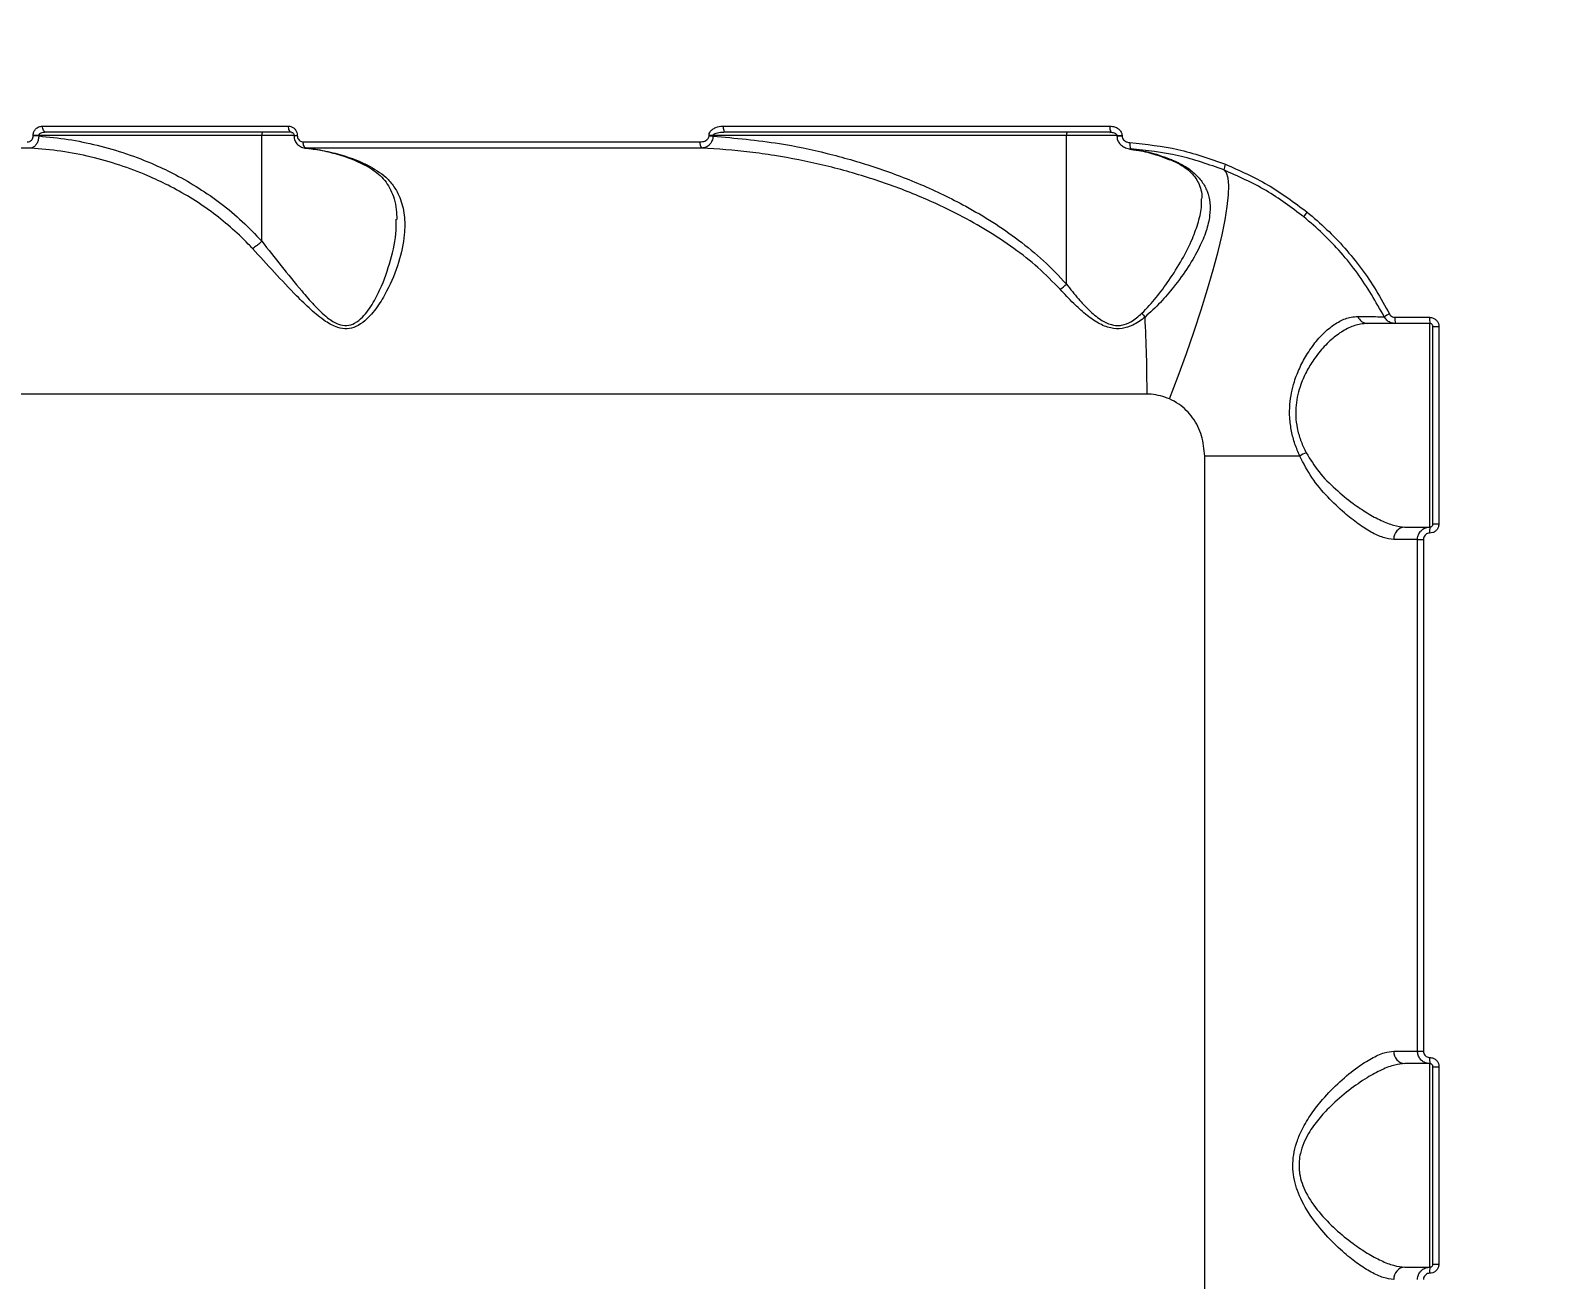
# Model space of a CAD drawing. Header units: millimetres. Extents: x -8422 to 28150, y -6982 to 5510.
# Drawn here: x -831.5 to -584, y 303.5 to 506 of the extents above; entities that cross this region are included whole.
import ezdxf

# ---------------------------------------------------------------- set-up
doc = ezdxf.new("R2010")
doc.units = ezdxf.units.MM
for name, color, linetype in [('DIKOM_ОБЪЕКТ', 7, 'Continuous'), ('DIKOM_РАЗМЕР_ЗОНА', 7, 'Continuous'), ('DIKOM_РАЗМЕР_ОБЪЕКТА', 7, 'Continuous')]:
    doc.layers.add(name, color=color, linetype=linetype)
doc.styles.add('style1', font='arial.ttf', dxfattribs={"width": 0.8})
doc.dimstyles.new('1-50', dxfattribs={"dimtxt": 300, "dimasz": 200, "dimexe": 100, "dimexo": 0, "dimgap": 100, "dimtad": 1, "dimdec": 0, "dimtxsty": 'style1', "dimcen": 0, "dimclrd": 7, "dimclre": 7, "dimadec": 1, "dimazin": 2, "dimtfac": 1, "dimtdec": 0, "dimtmove": 1, "dimatfit": 3, "dimfxl": 0, "dimlwd": 25, "dimlwe": 18, "dimarcsym": 0})

# ---------------------------------------------------------------- blocks, each defined once
blk = doc.blocks.new('*D0')
at = {"layer": 'Defpoints', "color": 0, "transparency": 16777216}
for p in [(1363.27, 4015), (-6010.96, -2710.04), (-2661.52, -2710.04)]:
    blk.add_point(p, dxfattribs=at)
at = {"layer": 'DIKOM_РАЗМЕР_ОБЪЕКТА', "color": 7, "lineweight": 18, "transparency": 16777216}
for p, q in [((1363.27, 4015), (-6110.96, 4015)), ((-2661.52, -2710.04), (-6110.96, -2710.04))]:
    blk.add_line(p, q, dxfattribs=at)
at = {"layer": 'DIKOM_РАЗМЕР_ОБЪЕКТА', "color": 7, "lineweight": 25, "transparency": 16777216}
blk.add_line((-6010.96, 3815), (-6010.96, -2510.04), dxfattribs=at)
at = {"layer": 'DIKOM_РАЗМЕР_ОБЪЕКТА', "color": 7, "transparency": 16777216}
for points in [[(-6044.3, 3815), (-5977.63, 3815), (-6010.96, 4015)], [(-6044.3, -2510.04), (-5977.63, -2510.04), (-6010.96, -2710.04)]]:
    blk.add_solid(points, dxfattribs=at)
at = {"layer": 'DIKOM_РАЗМЕР_ОБЪЕКТА', "color": 0, "transparency": 16777216, "insert": (-6264.14, 652.48), "char_height": 300, "attachment_point": 5, "rotation": 90, "style": 'style1'}
blk.add_mtext('6700', dxfattribs=at)
blk = doc.blocks.new('*D1')
at = {"layer": 'Defpoints', "color": 0, "transparency": 16777216}
for p in [(-5348.28, 1737.01), (6047.45, 1360.22), (6047.45, -3315.33)]:
    blk.add_point(p, dxfattribs=at)
at = {"layer": 'DIKOM_РАЗМЕР_ОБЪЕКТА', "color": 7, "lineweight": 18, "transparency": 16777216}
for p, q in [((-5348.28, 1737.01), (-5348.28, -3415.33)), ((6047.45, 1360.22), (6047.45, -3415.33))]:
    blk.add_line(p, q, dxfattribs=at)
at = {"layer": 'DIKOM_РАЗМЕР_ОБЪЕКТА', "color": 7, "lineweight": 25, "transparency": 16777216}
blk.add_line((-5148.28, -3315.33), (5847.45, -3315.33), dxfattribs=at)
at = {"layer": 'DIKOM_РАЗМЕР_ОБЪЕКТА', "color": 7, "transparency": 16777216}
for points in [[(-5148.28, -3282), (-5148.28, -3348.67), (-5348.28, -3315.33)], [(5847.45, -3282), (5847.45, -3348.67), (6047.45, -3315.33)]]:
    blk.add_solid(points, dxfattribs=at)
at = {"layer": 'DIKOM_РАЗМЕР_ОБЪЕКТА', "color": 0, "transparency": 16777216, "insert": (349.59, -3062.16), "char_height": 300, "attachment_point": 5, "style": 'style1'}
blk.add_mtext('11400', dxfattribs=at)
blk = doc.blocks.new('*D2')
at = {"layer": 'Defpoints', "color": 0, "transparency": 16777216}
for p in [(8043.93, 833.91), (-7345.5, 649.01), (8043.93, -5007.33)]:
    blk.add_point(p, dxfattribs=at)
at = {"layer": 'DIKOM_РАЗМЕР_ЗОНА', "color": 7, "lineweight": 18, "transparency": 16777216}
for p, q in [((8043.93, 833.91), (8043.93, -5107.33)), ((-7345.5, 649.01), (-7345.5, -5107.33))]:
    blk.add_line(p, q, dxfattribs=at)
at = {"layer": 'DIKOM_РАЗМЕР_ЗОНА', "color": 7, "lineweight": 25, "transparency": 16777216}
blk.add_line((-7145.5, -5007.33), (7843.93, -5007.33), dxfattribs=at)
at = {"layer": 'DIKOM_РАЗМЕР_ЗОНА', "color": 7, "transparency": 16777216}
for points in [[(-7145.5, -4974), (-7145.5, -5040.67), (-7345.5, -5007.33)], [(7843.93, -4974), (7843.93, -5040.67), (8043.93, -5007.33)]]:
    blk.add_solid(points, dxfattribs=at)
at = {"layer": 'DIKOM_РАЗМЕР_ЗОНА', "color": 0, "transparency": 16777216, "insert": (349.22, -4754.16), "char_height": 300, "attachment_point": 5, "style": 'style1'}
blk.add_mtext('15400', dxfattribs=at)
blk = doc.blocks.new('*D3')
at = {"layer": 'Defpoints', "color": 0, "transparency": 16777216}
for p in [(620.22, 5510), (-7971.96, -4607.49), (-3279.17, -4607.49)]:
    blk.add_point(p, dxfattribs=at)
at = {"layer": 'DIKOM_РАЗМЕР_ЗОНА', "color": 7, "lineweight": 18, "transparency": 16777216}
for p, q in [((620.22, 5510), (-8071.96, 5510)), ((-3279.17, -4607.49), (-8071.96, -4607.49))]:
    blk.add_line(p, q, dxfattribs=at)
at = {"layer": 'DIKOM_РАЗМЕР_ЗОНА', "color": 7, "lineweight": 25, "transparency": 16777216}
blk.add_line((-7971.96, 5310), (-7971.96, -4407.49), dxfattribs=at)
at = {"layer": 'DIKOM_РАЗМЕР_ЗОНА', "color": 7, "transparency": 16777216}
for points in [[(-8005.3, 5310), (-7938.63, 5310), (-7971.96, 5510)], [(-8005.3, -4407.49), (-7938.63, -4407.49), (-7971.96, -4607.49)]]:
    blk.add_solid(points, dxfattribs=at)
at = {"layer": 'DIKOM_РАЗМЕР_ЗОНА', "color": 0, "transparency": 16777216, "insert": (-8225.14, 451.25), "char_height": 300, "attachment_point": 5, "rotation": 90, "style": 'style1'}
blk.add_mtext('10100', dxfattribs=at)

msp = doc.modelspace()

# ---------------------------------------------------------------- linework, layer by layer
at = {"layer": 'DIKOM_ОБЪЕКТ', "color": 7, "linetype": 'Continuous', "lineweight": 15}
for p, q in [((-829.55, 490.5), (-789.69, 490.5)), ((-719.18, 490.5), (-656.51, 490.5)), ((-831.07, 488.9), (-831.07, 489)), ((-830.17, 489), (-831.07, 489)), ((-830.17, 488.9), (-831.07, 488.9)), ((-830.17, 489), (-830.17, 488.9)), ((-794.02, 489), (-830.17, 489)), ((-789.21, 489.5), (-828.98, 489.5)), ((-794.02, 471.84), (-794.02, 489)), ((-788.81, 489), (-794.02, 489)), ((-788.8, 489), (-788.8, 488.97)), ((-788.8, 489), (-788.27, 489)), ((-788.8, 488.97), (-788.27, 488.97)), ((-788.27, 489), (-788.27, 488.97)), ((-787.3, 487.94), (-722.98, 487.94)), ((-721.52, 488.88), (-721.52, 489)), ((-720.87, 489), (-721.52, 489)), ((-720.87, 488.88), (-721.52, 488.88)), ((-720.87, 489), (-720.87, 488.88)), ((-663.58, 489), (-720.87, 489)), ((-656.35, 489.5), (-718.87, 489.5)), ((-663.58, 464.89), (-663.58, 489)), ((-655.4, 489), (-663.58, 489)), ((-655.41, 489), (-655.41, 488.91)), ((-655.41, 489), (-654.57, 489)), ((-655.41, 488.91), (-654.57, 488.91)), ((-654.57, 489), (-654.57, 488.91)), ((-831.5, 486.94), (-897.33, 486.94)), ((-722.68, 486.94), (-786.86, 486.94)), ((-653.36, 486.76), (-652.71, 486.67)), ((-646.82, 485.1), (-646.85, 485.11)), ((-610.33, 459.5), (-604.71, 459.5)), ((-604.67, 458.5), (-610.28, 458.5)), ((-604.67, 425.5), (-604.67, 458.5)), ((-604.17, 458), (-603.2, 458)), ((-604.17, 426), (-604.17, 458)), ((-603.2, 458), (-603.2, 426)), ((-650.52, 447.05), (-970.67, 447.05)), ((-641.17, 87), (-641.17, 437)), ((-625.76, 437), (-641.17, 437)), ((-604.17, 426), (-603.2, 426)), ((-606.67, 423.5), (-610.53, 423.5)), ((-608.72, 425.5), (-604.67, 425.5)), ((-606.67, 423.5), (-605.71, 423.5)), ((-606.67, 340.5), (-606.67, 423.5)), ((-605.71, 423.5), (-605.71, 340.5)), ((-610.53, 340.5), (-606.67, 340.5)), ((-606.67, 340.5), (-605.71, 340.5)), ((-604.67, 338.5), (-608.72, 338.5)), ((-604.67, 305.5), (-604.67, 338.5)), ((-604.17, 338), (-603.2, 338)), ((-604.17, 306), (-604.17, 338)), ((-603.2, 338), (-603.2, 306)), ((-608.72, 305.5), (-604.67, 305.5)), ((-604.17, 306), (-603.2, 306))]:
    msp.add_line(p, q, dxfattribs=at)
at = {"layer": 'DIKOM_ОБЪЕКТ', "color": 7, "linetype": 'Continuous', "lineweight": 15, "flags": 128}
for points in [[(-828.98, 489.5), (-829.09, 489.52), (-829.2, 489.58), (-829.3, 489.67), (-829.39, 489.79), (-829.46, 489.94), (-829.51, 490.12), (-829.54, 490.31), (-829.55, 490.5)], [(-789.21, 489.5), (-789.3, 489.52), (-789.39, 489.58), (-789.48, 489.67), (-789.55, 489.79), (-789.61, 489.94), (-789.65, 490.12), (-789.68, 490.31), (-789.69, 490.5)], [(-718.87, 489.5), (-718.93, 489.52), (-718.99, 489.58), (-719.04, 489.67), (-719.09, 489.79), (-719.13, 489.94), (-719.16, 490.12), (-719.17, 490.31), (-719.18, 490.5)], [(-793.86, 489.5), (-793.89, 489.49), (-793.92, 489.46), (-793.95, 489.42), (-793.97, 489.35), (-793.99, 489.28), (-794.01, 489.19), (-794.02, 489.1), (-794.02, 489)], [(-786.86, 486.94), (-786.95, 486.97), (-787.03, 487.04), (-787.11, 487.14), (-787.17, 487.26), (-787.23, 487.41), (-787.27, 487.57), (-787.29, 487.75), (-787.3, 487.94)], [(-663.42, 489.5), (-663.45, 489.49), (-663.48, 489.46), (-663.51, 489.42), (-663.54, 489.35), (-663.56, 489.28), (-663.57, 489.19), (-663.58, 489.1), (-663.58, 489)], [(-646.87, 446.29), (-645.47, 449.98), (-644.13, 453.64), (-642.89, 457.23), (-641.74, 460.7), (-640.71, 464.04), (-639.79, 467.2), (-639.01, 470.15), (-638.36, 472.87), (-637.86, 475.32), (-637.51, 477.49), (-637.31, 479.35), (-637.26, 480.88), (-637.37, 482.08), (-637.64, 482.92), (-638.05, 483.39)], [(-646.49, 485.05), (-646.74, 485.08), (-646.82, 485.1)]]:
    msp.add_lwpolyline(points, dxfattribs=at)
at = {"layer": 'DIKOM_ОБЪЕКТ', "color": 7, "linetype": 'Continuous', "lineweight": 15}
for centre, radius, start, end in [((-654.85, 490.26), 1.69, 171.6968, 206.6564), ((-721.83, 487.74), 1.16, 169.9674, 223.1349), ((-651.34, 487.48), 1.97, 169.7973, 199.1293), ((-635.68, 483.24), 2.38, 152.9153, 176.2333), ((-621.96, 474.15), 3.55, 137.2035, 152.5466), ((-669.55, 471.01), 8.55, 305.3959, 314.2902), ((-646.4, 463.71), 6.1, 215.6591, 223.2605), ((-886.89, 447.17), 236.38, 359.9706, 2.9965), ((-614.71, 460.26), 1.76, 201.1383, 268.1703), ((-607.08, 451.36), 9.62, 115.4915, 121.1635), ((-605.45, 459.25), 4.89, 177.0777, 188.8278), ((-598.13, 459.25), 6.58, 177.8259, 186.5476), ((-621.81, 430.64), 7.49, 112.8365, 121.8523), ((-608.62, 423.59), 1.91, 93.0475, 182.754), ((-598.13, 424.75), 6.58, 173.4524, 182.1741), ((-608.62, 340.41), 1.91, 177.2477, 266.9526), ((-598.13, 339.25), 6.58, 177.8259, 186.5476), ((-608.62, 303.59), 1.91, 93.0475, 182.754), ((-598.13, 304.75), 6.58, 173.4524, 182.1741)]:
    msp.add_arc(centre, radius, start, end, dxfattribs=at)
for points, knots in [([(-831.07, 489), (-831.07, 489.07), (-831.06, 489.31), (-830.93, 489.71), (-830.61, 490.12), (-830.14, 490.43), (-829.76, 490.48), (-829.55, 490.5)], [0, 0, 0, 0, 0.079623, 0.275713, 0.470763, 0.710528, 1, 1, 1, 1]), ([(-789.69, 490.5), (-789.55, 490.49), (-789.27, 490.46), (-788.86, 490.25), (-788.54, 489.91), (-788.32, 489.48), (-788.29, 489.16), (-788.27, 489)], [0, 0, 0, 0, 0.189026, 0.404523, 0.606847, 0.80338, 1, 1, 1, 1]), ([(-721.52, 489), (-721.51, 489.1), (-721.49, 489.32), (-721.3, 489.67), (-720.95, 490.02), (-720.27, 490.37), (-719.65, 490.49), (-719.23, 490.5), (-719.18, 490.5)], [0, 0, 0, 0, 0.09338, 0.208751, 0.372082, 0.579299, 0.953644, 1, 1, 1, 1]), ([(-656.51, 490.5), (-656.26, 490.48), (-655.79, 490.44), (-655.19, 490.14), (-654.8, 489.75), (-654.6, 489.36), (-654.58, 489.11), (-654.57, 489)], [0, 0, 0, 0, 0.279177, 0.529421, 0.721633, 0.879439, 1, 1, 1, 1]), ([(-832.04, 487.94), (-831.9, 487.96), (-831.66, 487.98), (-831.36, 488.19), (-831.17, 488.45), (-831.08, 488.7), (-831.08, 488.85), (-831.07, 488.9)], [0, 0, 0, 0, 0.302577, 0.534675, 0.725453, 0.917095, 1, 1, 1, 1]), ([(-830.17, 488.9), (-830.18, 488.8), (-830.2, 488.5), (-830.32, 488.01), (-830.59, 487.48), (-830.96, 487.09), (-831.29, 486.96), (-831.47, 486.94), (-831.5, 486.94)], [0, 0, 0, 0, 0.089194, 0.293655, 0.489611, 0.716382, 0.954587, 1, 1, 1, 1]), ([(-828.98, 489.5), (-829.14, 489.49), (-829.43, 489.48), (-829.79, 489.38), (-830.01, 489.27), (-830.12, 489.16), (-830.17, 489.08), (-830.17, 489.02), (-830.17, 489)], [0, 0, 0, 0, 0.350947, 0.618243, 0.802883, 0.879308, 0.949209, 1, 1, 1, 1]), ([(-830.17, 488.9), (-828.58, 488.74), (-825.4, 488.43), (-820.65, 487.45), (-815.94, 486.09), (-811.7, 484.44), (-807.78, 482.56), (-804.19, 480.49), (-800.58, 477.97), (-797.14, 475.13), (-795.06, 472.93), (-794.02, 471.84)], [0, 0, 0, 0, 0.118326, 0.236652, 0.358143, 0.479627, 0.571257, 0.676829, 0.782387, 0.891206, 1, 1, 1, 1]), ([(-789.18, 489.48), (-789.13, 489.48), (-789.05, 489.48), (-788.92, 489.37), (-788.84, 489.24), (-788.8, 489.11), (-788.79, 488.99), (-788.8, 488.92), (-788.81, 488.89)], [0, 0, 0, 0, 0.305271, 0.539219, 0.695733, 0.815778, 0.921705, 1, 1, 1, 1]), ([(-788.79, 488.97), (-788.79, 488.92), (-788.81, 488.64), (-788.65, 488.1), (-788.23, 487.47), (-787.6, 487.07), (-787.09, 486.89), (-786.83, 486.94), (-786.83, 486.94)], [0, 0, 0, 0, 0.041958, 0.271804, 0.507318, 0.748563, 0.994428, 1, 1, 1, 1]), ([(-788.27, 488.97), (-788.26, 488.86), (-788.24, 488.64), (-788.09, 488.35), (-787.87, 488.11), (-787.59, 487.97), (-787.39, 487.95), (-787.3, 487.94)], [0, 0, 0, 0, 0.195168, 0.390105, 0.593262, 0.811123, 1, 1, 1, 1]), ([(-722.98, 487.94), (-722.71, 487.96), (-722.32, 488), (-721.87, 488.24), (-721.65, 488.45), (-721.54, 488.68), (-721.53, 488.82), (-721.52, 488.88)], [0, 0, 0, 0, 0.429974, 0.625783, 0.788135, 0.905273, 1, 1, 1, 1]), ([(-720.87, 488.88), (-720.88, 488.75), (-720.9, 488.48), (-721.05, 488.05), (-721.32, 487.6), (-721.77, 487.19), (-722.25, 486.98), (-722.58, 486.95), (-722.68, 486.94)], [0, 0, 0, 0, 0.11372, 0.24934, 0.422711, 0.613495, 0.884825, 1, 1, 1, 1]), ([(-718.87, 489.5), (-719.22, 489.49), (-719.74, 489.47), (-720.35, 489.35), (-720.66, 489.24), (-720.81, 489.13), (-720.87, 489.05), (-720.87, 489.02), (-720.87, 489)], [0, 0, 0, 0, 0.495875, 0.719774, 0.870266, 0.951027, 0.975897, 1, 1, 1, 1]), ([(-720.87, 488.88), (-717.27, 488.56), (-711.06, 488), (-702.37, 486.17), (-694.72, 483.99), (-687.19, 481.16), (-680.77, 478.08), (-675.5, 474.98), (-671.27, 472.05), (-667.21, 468.76), (-664.79, 466.18), (-663.58, 464.89)], [0, 0, 0, 0, 0.172163, 0.296945, 0.421721, 0.549577, 0.677393, 0.756949, 0.836485, 0.918274, 1, 1, 1, 1]), ([(-656.52, 489.49), (-656.43, 489.5), (-656.16, 489.51), (-655.79, 489.41), (-655.53, 489.23), (-655.43, 489.1), (-655.41, 489.02), (-655.41, 488.98), (-655.42, 488.95), (-655.43, 488.94)], [0, 0, 0, 0, 0.199457, 0.594995, 0.802338, 0.904649, 0.944475, 0.974898, 1, 1, 1, 1]), ([(-655.39, 488.91), (-655.39, 488.73), (-655.37, 488.35), (-655.09, 487.81), (-654.62, 487.32), (-653.97, 486.96), (-653.43, 486.83), (-653.14, 486.83), (-653.12, 486.83)], [0, 0, 0, 0, 0.151147, 0.333528, 0.523246, 0.739669, 0.984754, 1, 1, 1, 1]), ([(-654.57, 488.91), (-654.57, 488.84), (-654.56, 488.68), (-654.43, 488.42), (-654.17, 488.13), (-653.77, 487.9), (-653.44, 487.85), (-653.28, 487.83)], [0, 0, 0, 0, 0.10109, 0.261337, 0.460697, 0.726546, 1, 1, 1, 1]), ([(-653.28, 487.83), (-650.67, 487.55), (-645.38, 486.99), (-640.34, 485.22), (-637.8, 484.32)], [0, 0, 0, 0, 0.493872, 1, 1, 1, 1]), ([(-795.52, 470.66), (-795.75, 470.9), (-796.89, 472.12), (-799.08, 474.19), (-803.31, 477.56), (-807.83, 480.31), (-812.86, 482.66), (-817.03, 484.24), (-821.73, 485.56), (-826.56, 486.52), (-829.86, 486.8), (-831.5, 486.94)], [0, 0, 0, 0, 0.024295, 0.122247, 0.220217, 0.421515, 0.511887, 0.632235, 0.752591, 0.876295, 1, 1, 1, 1]), ([(-786.98, 486.93), (-786.9, 486.93), (-785.86, 486.89), (-783.88, 486.52), (-781.07, 485.78), (-778.91, 484.99), (-777.71, 484.37), (-777.41, 484.21)], [0, 0, 0, 0, 0.025574, 0.317705, 0.609856, 0.901189, 1, 1, 1, 1]), ([(-786.86, 486.94), (-785.28, 486.72), (-782.16, 486.29), (-778.85, 485.11), (-777.14, 484.31), (-776.87, 484.18)], [0, 0, 0, 0, 0.466531, 0.915012, 1, 1, 1, 1]), ([(-664.6, 464.04), (-665.78, 465.24), (-668.13, 467.64), (-672.14, 470.76), (-676.39, 473.59), (-681.66, 476.55), (-687.97, 479.46), (-695.4, 482.15), (-703.05, 484.28), (-709.6, 485.57), (-716.15, 486.5), (-720.09, 486.77), (-722.68, 486.94)], [0, 0, 0, 0, 0.077602, 0.155264, 0.235469, 0.315696, 0.438518, 0.561375, 0.687284, 0.8132, 0.876762, 1, 1, 1, 1]), ([(-638.05, 483.39), (-640.48, 484.26), (-645.41, 486), (-650.58, 486.55), (-653.2, 486.83)], [0, 0, 0, 0, 0.493817, 1, 1, 1, 1]), ([(-653.2, 486.83), (-652.07, 486.65), (-649.8, 486.28), (-647.6, 485.46), (-646.49, 485.05)], [0, 0, 0, 0, 0.497409, 1, 1, 1, 1]), ([(-652.71, 486.67), (-652.43, 486.64), (-651.21, 486.48), (-649.23, 485.96), (-647.58, 485.33), (-646.84, 485.04)], [0, 0, 0, 0, 0.143852, 0.612559, 1, 1, 1, 1]), ([(-776.87, 484.18), (-775.8, 483.57), (-774.08, 482.56), (-772.52, 480.69), (-771.44, 478.68), (-770.82, 476.09), (-770.82, 472.56), (-771.71, 468.38), (-773.33, 464.39), (-775.25, 461.16), (-776.91, 459.15), (-778.63, 457.96), (-780.17, 457.55), (-781.9, 457.81), (-783.92, 458.91), (-786.11, 460.74), (-788.85, 463.43), (-791.99, 466.8), (-794.34, 469.37), (-795.52, 470.66)], [0, 0, 0, 0, 0.074258, 0.120507, 0.167816, 0.237579, 0.309445, 0.405671, 0.504706, 0.56025, 0.616855, 0.648477, 0.675388, 0.70246, 0.738687, 0.787111, 0.836819, 0.917654, 1, 1, 1, 1]), ([(-777.42, 484.24), (-777.36, 484.21), (-776.79, 483.96), (-775.9, 483.38), (-774.76, 482.47), (-773.82, 481.4), (-773.08, 480.17), (-772.51, 478.67), (-772.17, 477.08), (-772.14, 475.91), (-772.13, 475.38)], [0, 0, 0, 0, 0.014878, 0.134949, 0.262613, 0.397764, 0.541985, 0.695534, 0.860378, 1, 1, 1, 1]), ([(-776.87, 484.18), (-776.89, 484.18), (-777.05, 484.15), (-777.25, 484.14), (-777.37, 484.24), (-777.39, 484.25)], [0, 0, 0, 0, 0.105259, 0.893037, 1, 1, 1, 1]), ([(-646.49, 485.05), (-645.81, 484.74), (-644.43, 484.11), (-642.81, 482.91), (-641.55, 481.53), (-640.69, 479.92), (-640.26, 478.07), (-640.3, 475.92), (-640.86, 473.5), (-642.02, 470.73), (-643.78, 467.67), (-645.96, 464.66), (-648.29, 461.88), (-649.99, 460.31), (-650.84, 459.53)], [0, 0, 0, 0, 0.066726, 0.135249, 0.20491, 0.276176, 0.354731, 0.435009, 0.525817, 0.618568, 0.724745, 0.833266, 0.916027, 1, 1, 1, 1]), ([(-646.85, 485.09), (-646.64, 485.01), (-645.9, 484.73), (-644.87, 484.14), (-643.76, 483.36), (-642.91, 482.49), (-642.25, 481.53), (-641.82, 480.44), (-641.61, 479.49), (-641.65, 478.85), (-641.66, 478.7)], [0, 0, 0, 0, 0.054582, 0.186534, 0.322603, 0.461287, 0.610459, 0.771853, 0.947217, 1, 1, 1, 1]), ([(-625.11, 475.78), (-627.1, 477.28), (-631.13, 480.32), (-635.73, 482.36), (-638.05, 483.39)], [0, 0, 0, 0, 0.494165, 1, 1, 1, 1]), ([(-637.8, 484.32), (-635.47, 483.29), (-630.77, 481.21), (-626.65, 478.12), (-624.57, 476.56)], [0, 0, 0, 0, 0.494171, 1, 1, 1, 1]), ([(-651.35, 460.15), (-650.55, 461), (-648.94, 462.71), (-646.79, 465.68), (-644.77, 468.88), (-643.16, 472.08), (-642.13, 475.01), (-641.64, 477.17), (-641.67, 478.35), (-641.68, 478.7)], [0, 0, 0, 0, 0.139467, 0.281215, 0.456931, 0.635968, 0.784907, 0.93659, 1, 1, 1, 1]), ([(-794.02, 471.84), (-792.97, 470.51), (-790.85, 467.83), (-788.04, 464.32), (-785.57, 461.47), (-783.63, 459.55), (-781.8, 458.36), (-780.22, 458.07), (-778.85, 458.51), (-777.33, 459.77), (-775.88, 461.88), (-774.23, 465.22), (-772.88, 469.41), (-772.15, 473.07), (-772.22, 474.99), (-772.23, 475.39)], [0, 0, 0, 0, 0.1152, 0.232266, 0.299932, 0.36872, 0.416821, 0.451627, 0.486412, 0.528627, 0.605741, 0.685051, 0.822523, 0.963259, 1, 1, 1, 1]), ([(-612.06, 459.6), (-613.43, 462), (-615.49, 465.65), (-619.03, 470), (-621.93, 473.07), (-624.06, 474.89), (-625.11, 475.78)], [0, 0, 0, 0, 0.39517, 0.59867, 0.80217, 1, 1, 1, 1]), ([(-624.57, 476.56), (-623.49, 475.65), (-621.35, 473.82), (-618.43, 470.75), (-615.74, 467.44), (-613.29, 463.88), (-611.92, 461.33), (-611.23, 460.05)], [0, 0, 0, 0, 0.197836, 0.395501, 0.593169, 0.796585, 1, 1, 1, 1]), ([(-794.02, 471.84), (-794.18, 471.68), (-794.51, 471.37), (-794.99, 471), (-795.32, 470.77), (-795.48, 470.68), (-795.52, 470.66)], [0, 0, 0, 0, 0.325254, 0.650534, 0.89255, 1, 1, 1, 1]), ([(-794.02, 471.84), (-794.02, 471.84), (-794.02, 471.84), (-794.02, 471.84), (-794.02, 471.84), (-794.02, 471.84)], [0, 0, 0, 0, 0.303546, 0.68497, 1, 1, 1, 1]), ([(-650.84, 459.53), (-651.48, 459.05), (-652.59, 458.23), (-654.54, 457.58), (-656.51, 457.67), (-658.55, 458.56), (-660.53, 459.98), (-662.58, 461.88), (-663.88, 463.27), (-664.6, 464.04)], [0, 0, 0, 0, 0.149112, 0.259622, 0.371648, 0.49876, 0.652531, 0.806977, 1, 1, 1, 1]), ([(-663.58, 464.89), (-662.94, 464.08), (-661.79, 462.64), (-659.98, 460.66), (-658.23, 459.17), (-656.51, 458.27), (-655.3, 458.14), (-654.22, 458.27), (-652.87, 458.8), (-651.91, 459.66), (-651.35, 460.15)], [0, 0, 0, 0, 0.201049, 0.358392, 0.514943, 0.6385, 0.721779, 0.74496, 0.851271, 1, 1, 1, 1]), ([(-625.76, 437), (-626.03, 437.64), (-626.58, 438.95), (-627.13, 441.03), (-627.43, 443.21), (-627.4, 445.96), (-626.8, 448.8), (-625.72, 451.51), (-624.44, 453.83), (-622.87, 455.96), (-621.09, 457.72), (-619.26, 458.95), (-617.68, 459.55), (-616.72, 459.6), (-616.36, 459.63)], [0, 0, 0, 0, 0.060369, 0.122046, 0.182585, 0.245203, 0.354864, 0.435812, 0.519104, 0.621341, 0.7266, 0.829721, 0.935579, 1, 1, 1, 1]), ([(-614.77, 458.5), (-615.15, 458.48), (-616.14, 458.42), (-617.8, 457.86), (-619.7, 456.72), (-621.58, 455.07), (-623.22, 453.12), (-624.59, 450.95), (-625.74, 448.45), (-626.39, 445.85), (-626.45, 443.41), (-626.28, 442.07), (-625.99, 440.71), (-625.57, 439.33), (-625, 438.14), (-624.72, 437.54)], [0, 0, 0, 0, 0.06539, 0.170368, 0.277943, 0.381811, 0.488412, 0.569564, 0.652796, 0.760419, 0.815163, 0.871886, 0.880047, 0.9392, 1, 1, 1, 1]), ([(-616.36, 459.63), (-615.49, 459.62), (-613.73, 459.61), (-612.49, 459.6), (-612.09, 459.6), (-612.07, 459.6), (-612.06, 459.6)], [0, 0, 0, 0, 0.341498, 0.692996, 0.918012, 1, 1, 1, 1]), ([(-610.28, 458.5), (-610.37, 458.5), (-610.55, 458.5), (-612.01, 458.5), (-613.84, 458.5), (-614.77, 458.5)], [0, 0, 0, 0, 0.306974, 0.64847, 1, 1, 1, 1]), ([(-610.28, 458.5), (-610.34, 458.5), (-610.62, 458.51), (-611.12, 458.65), (-611.7, 459.02), (-611.94, 459.41), (-612.06, 459.6)], [0, 0, 0, 0, 0.081893, 0.388051, 0.693966, 1, 1, 1, 1]), ([(-611.23, 460.05), (-611.17, 459.95), (-611.04, 459.76), (-610.75, 459.57), (-610.5, 459.5), (-610.36, 459.5), (-610.33, 459.5)], [0, 0, 0, 0, 0.305676, 0.611599, 0.918018, 1, 1, 1, 1]), ([(-604.71, 459.5), (-604.59, 459.49), (-604.32, 459.47), (-603.89, 459.29), (-603.51, 458.96), (-603.25, 458.51), (-603.22, 458.17), (-603.2, 458)], [0, 0, 0, 0, 0.141845, 0.356729, 0.571329, 0.785725, 1, 1, 1, 1]), ([(-604.17, 458), (-604.17, 458.06), (-604.18, 458.17), (-604.27, 458.32), (-604.4, 458.43), (-604.54, 458.49), (-604.63, 458.5), (-604.67, 458.5)], [0, 0, 0, 0, 0.214018, 0.428176, 0.642797, 0.857898, 1, 1, 1, 1]), ([(-646.87, 446.29), (-647.85, 446.62), (-648.94, 446.98), (-650.18, 447.05), (-650.4, 447.05), (-650.52, 447.05)], [0, 0, 0, 0, 0.82176, 0.907865, 1, 1, 1, 1]), ([(-641.17, 437), (-641.27, 438.11), (-641.46, 440.32), (-642.98, 443.27), (-644.9, 445.27), (-646.35, 446.02), (-646.87, 446.29)], [0, 0, 0, 0, 0.288564, 0.571627, 0.847036, 1, 1, 1, 1]), ([(-610.53, 423.5), (-611.08, 423.56), (-612.19, 423.69), (-614.17, 424.62), (-616.29, 425.97), (-618.67, 427.85), (-621.24, 430.31), (-623.83, 433.34), (-625.13, 435.81), (-625.76, 437)], [0, 0, 0, 0, 0.131658, 0.263488, 0.39514, 0.526875, 0.688298, 0.849536, 1, 1, 1, 1]), ([(-624.72, 437.54), (-624.05, 436.47), (-622.67, 434.25), (-619.95, 431.58), (-617.28, 429.39), (-614.78, 427.71), (-612.57, 426.51), (-610.48, 425.68), (-609.31, 425.56), (-608.72, 425.5)], [0, 0, 0, 0, 0.146376, 0.305498, 0.468992, 0.600896, 0.735097, 0.865701, 1, 1, 1, 1]), ([(-603.2, 426), (-603.21, 425.89), (-603.23, 425.61), (-603.41, 425.19), (-603.75, 424.81), (-604.2, 424.55), (-604.54, 424.52), (-604.71, 424.5)], [0, 0, 0, 0, 0.140619, 0.355098, 0.569874, 0.784879, 1, 1, 1, 1]), ([(-604.67, 425.5), (-604.61, 425.51), (-604.5, 425.52), (-604.35, 425.6), (-604.24, 425.73), (-604.18, 425.87), (-604.17, 425.96), (-604.17, 426)], [0, 0, 0, 0, 0.215474, 0.430657, 0.645368, 0.85961, 1, 1, 1, 1]), ([(-606.67, 423.5), (-606.66, 423.65), (-606.63, 424.02), (-606.39, 424.58), (-605.94, 425.09), (-605.34, 425.43), (-604.89, 425.48), (-604.67, 425.5)], [0, 0, 0, 0, 0.14073, 0.355455, 0.570289, 0.785159, 1, 1, 1, 1]), ([(-604.71, 424.5), (-604.82, 424.49), (-605.04, 424.47), (-605.34, 424.29), (-605.57, 424.04), (-605.69, 423.76), (-605.7, 423.57), (-605.71, 423.5)], [0, 0, 0, 0, 0.215136, 0.430178, 0.644959, 0.859457, 1, 1, 1, 1]), ([(-610.53, 303.5), (-611.07, 303.56), (-612.18, 303.69), (-614.15, 304.61), (-616.28, 305.96), (-618.65, 307.83), (-621.23, 310.3), (-623.8, 313.37), (-625.84, 316.79), (-626.79, 319.9), (-626.92, 322.35), (-626.7, 324.22), (-626.18, 326.06), (-625.26, 328.17), (-623.88, 330.42), (-621.8, 333.06), (-619.23, 335.67), (-616.53, 337.88), (-614.1, 339.42), (-612.12, 340.33), (-611.02, 340.45), (-610.53, 340.5)], [0, 0, 0, 0, 0.054582, 0.111031, 0.165947, 0.222013, 0.289072, 0.357961, 0.422673, 0.477403, 0.50475, 0.5331, 0.562354, 0.592382, 0.639889, 0.688584, 0.759284, 0.83206, 0.89016, 0.949867, 1, 1, 1, 1]), ([(-604.67, 338.5), (-604.82, 338.51), (-605.19, 338.53), (-605.75, 338.77), (-606.26, 339.23), (-606.6, 339.83), (-606.65, 340.28), (-606.67, 340.5)], [0, 0, 0, 0, 0.141717, 0.356405, 0.570955, 0.785458, 1, 1, 1, 1]), ([(-605.71, 340.5), (-605.7, 340.39), (-605.68, 340.16), (-605.5, 339.86), (-605.25, 339.64), (-604.97, 339.52), (-604.78, 339.5), (-604.71, 339.5)], [0, 0, 0, 0, 0.214244, 0.428581, 0.643159, 0.858078, 1, 1, 1, 1]), ([(-604.71, 339.5), (-604.59, 339.49), (-604.32, 339.47), (-603.89, 339.29), (-603.51, 338.96), (-603.25, 338.51), (-603.22, 338.17), (-603.2, 338)], [0, 0, 0, 0, 0.141845, 0.356728, 0.571327, 0.7857, 1, 1, 1, 1]), ([(-608.72, 338.5), (-609.24, 338.45), (-610.38, 338.35), (-612.46, 337.55), (-614.97, 336.19), (-617.82, 334.22), (-620.49, 331.93), (-622.71, 329.55), (-624.16, 327.56), (-625.14, 325.65), (-625.8, 323.72), (-625.94, 321.99), (-625.75, 320.37), (-625.42, 319.08), (-624.48, 316.89), (-622.64, 314.3), (-619.96, 311.57), (-617.28, 309.39), (-614.78, 307.7), (-612.57, 306.51), (-610.48, 305.68), (-609.31, 305.56), (-608.72, 305.5)], [0, 0, 0, 0, 0.050715, 0.109914, 0.170724, 0.242652, 0.316473, 0.363749, 0.411988, 0.440047, 0.468858, 0.5101, 0.521086, 0.546819, 0.573408, 0.636934, 0.704612, 0.774149, 0.830252, 0.88733, 0.942879, 1, 1, 1, 1]), ([(-604.17, 338), (-604.17, 338.06), (-604.18, 338.17), (-604.27, 338.32), (-604.4, 338.43), (-604.54, 338.49), (-604.63, 338.5), (-604.67, 338.5)], [0, 0, 0, 0, 0.214018, 0.428176, 0.642797, 0.857898, 1, 1, 1, 1]), ([(-606.67, 303.5), (-606.66, 303.65), (-606.63, 304.02), (-606.39, 304.58), (-605.94, 305.09), (-605.34, 305.43), (-604.89, 305.48), (-604.67, 305.5)], [0, 0, 0, 0, 0.14073, 0.355455, 0.570289, 0.785159, 1, 1, 1, 1]), ([(-604.71, 304.5), (-604.82, 304.49), (-605.04, 304.47), (-605.34, 304.29), (-605.57, 304.04), (-605.69, 303.76), (-605.7, 303.57), (-605.71, 303.5)], [0, 0, 0, 0, 0.215136, 0.430178, 0.644959, 0.859457, 1, 1, 1, 1]), ([(-603.2, 306), (-603.21, 305.89), (-603.23, 305.61), (-603.41, 305.19), (-603.75, 304.81), (-604.2, 304.55), (-604.54, 304.52), (-604.71, 304.5)], [0, 0, 0, 0, 0.14062, 0.3551, 0.569859, 0.784877, 1, 1, 1, 1]), ([(-604.67, 305.5), (-604.61, 305.51), (-604.5, 305.52), (-604.35, 305.6), (-604.24, 305.73), (-604.18, 305.87), (-604.17, 305.96), (-604.17, 306)], [0, 0, 0, 0, 0.215474, 0.430657, 0.645368, 0.85961, 1, 1, 1, 1])]:
    msp.add_open_spline(points, degree=3, knots=knots, dxfattribs=at)

# ---------------------------------------------------------------- dimensions: what is measured, and where the dimension line sits
at = {"layer": 'DIKOM_РАЗМЕР_ЗОНА'}
dim = msp.add_linear_dim(base=(-7971.96, -4607.49), p1=(620.22, 5510), p2=(-3279.17, -4607.49), angle=90, text='10100', dimstyle='1-50', override={"dimscale": 1, "dimtix": 0, "dimtofl": 1, "dimtmove": 1, "dimatfit": 3}, dxfattribs=at)
dim.commit()
dim.dimension.update_dxf_attribs({"geometry": '*D3', "text_midpoint": (-8225.14, 451.25)})
dim = msp.add_linear_dim(base=(8043.93, -5007.33), p1=(-7345.5, 649.01), p2=(8043.93, 833.91), text='15400', dimstyle='1-50', override={"dimscale": 1, "dimtix": 0, "dimtofl": 1, "dimtmove": 1, "dimatfit": 3}, dxfattribs=at)
dim.commit()
dim.dimension.update_dxf_attribs({"geometry": '*D2', "text_midpoint": (349.22, -4754.16)})
at = {"layer": 'DIKOM_РАЗМЕР_ОБЪЕКТА'}
dim = msp.add_linear_dim(base=(-6010.96, -2710.04), p1=(1363.27, 4015), p2=(-2661.52, -2710.04), angle=90, text='6700', dimstyle='1-50', override={"dimscale": 1, "dimtix": 0, "dimtofl": 1, "dimtmove": 1, "dimatfit": 3}, dxfattribs=at)
dim.commit()
dim.dimension.update_dxf_attribs({"geometry": '*D0', "text_midpoint": (-6264.14, 652.48)})
dim = msp.add_linear_dim(base=(6047.45, -3315.33), p1=(-5348.28, 1737.01), p2=(6047.45, 1360.22), text='11400', dimstyle='1-50', override={"dimscale": 1, "dimtix": 0, "dimtofl": 1, "dimtmove": 1, "dimatfit": 3}, dxfattribs=at)
dim.commit()
dim.dimension.update_dxf_attribs({"geometry": '*D1', "text_midpoint": (349.59, -3062.16)})

doc.saveas('drawing.dxf')
